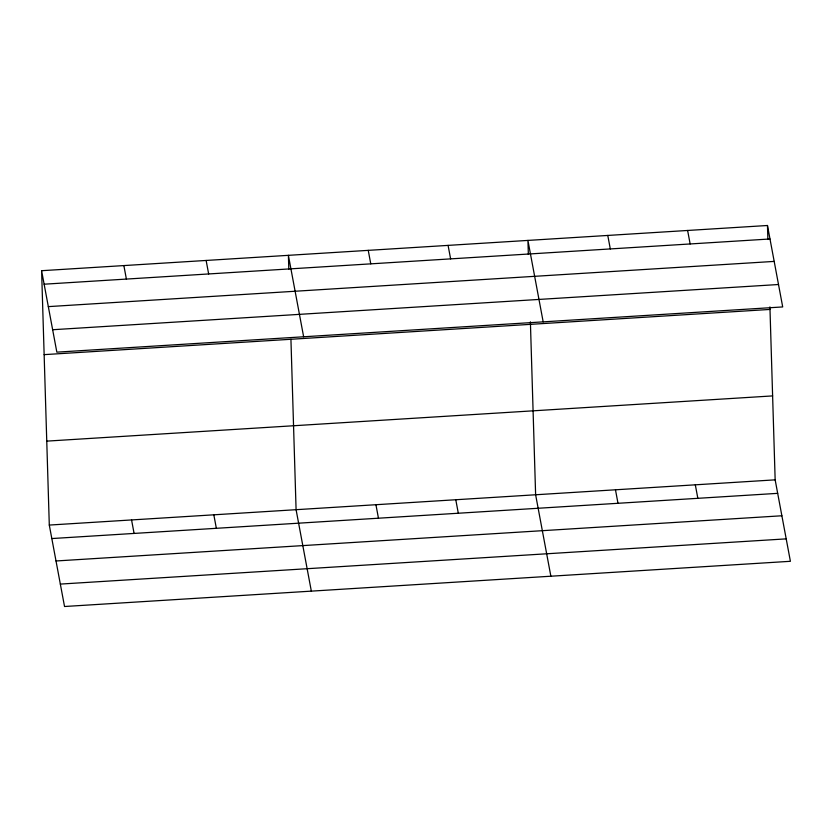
<?xml version="1.0" encoding="UTF-8"?>
<svg xmlns="http://www.w3.org/2000/svg" width="832" height="832" viewBox="0 0 832 832"><rect width="100%" height="100%" fill="white"/><g stroke="black" fill="none" stroke-linecap="round" stroke-linejoin="round"><path stroke-width="1.25" d="M41.6 270.702L767.468 225.493L782.704 306.935L56.846 352.154L41.6 270.702L49.296 525.065L64.532 606.507L790.4 561.298L775.154 479.846L769.922 306.883M44.127 284.201L769.985 238.982M48.318 306.623L774.186 261.404M52.645 329.732L778.513 284.513M44.138 354.64L770.006 309.431M46.758 441.126L772.616 395.907M49.296 525.065L775.154 479.846M51.823 538.554L777.681 493.345M56.014 560.976L781.882 515.767M60.341 584.085L786.198 538.866M687.617 230.464L690.144 243.953M695.313 484.817L697.84 498.316M607.776 235.435L610.303 248.934M615.472 489.798L617.989 503.287M543.171 321.859L527.925 240.417L528.351 254.405M550.867 576.212L535.621 494.77L530.39 321.807M448.084 245.388L450.611 258.877M455.78 499.741L458.307 513.23M368.243 250.359L370.76 263.848M375.929 504.712L378.456 518.211M303.638 336.783L288.392 255.33L288.818 269.318M311.334 591.136L296.088 509.694L290.93 339.269M206.128 260.458L208.655 273.946M213.824 514.81L216.351 528.31M123.864 265.585L126.391 279.074M131.56 519.938L134.087 533.426M767.468 225.493L767.884 239.481"/></g></svg>
